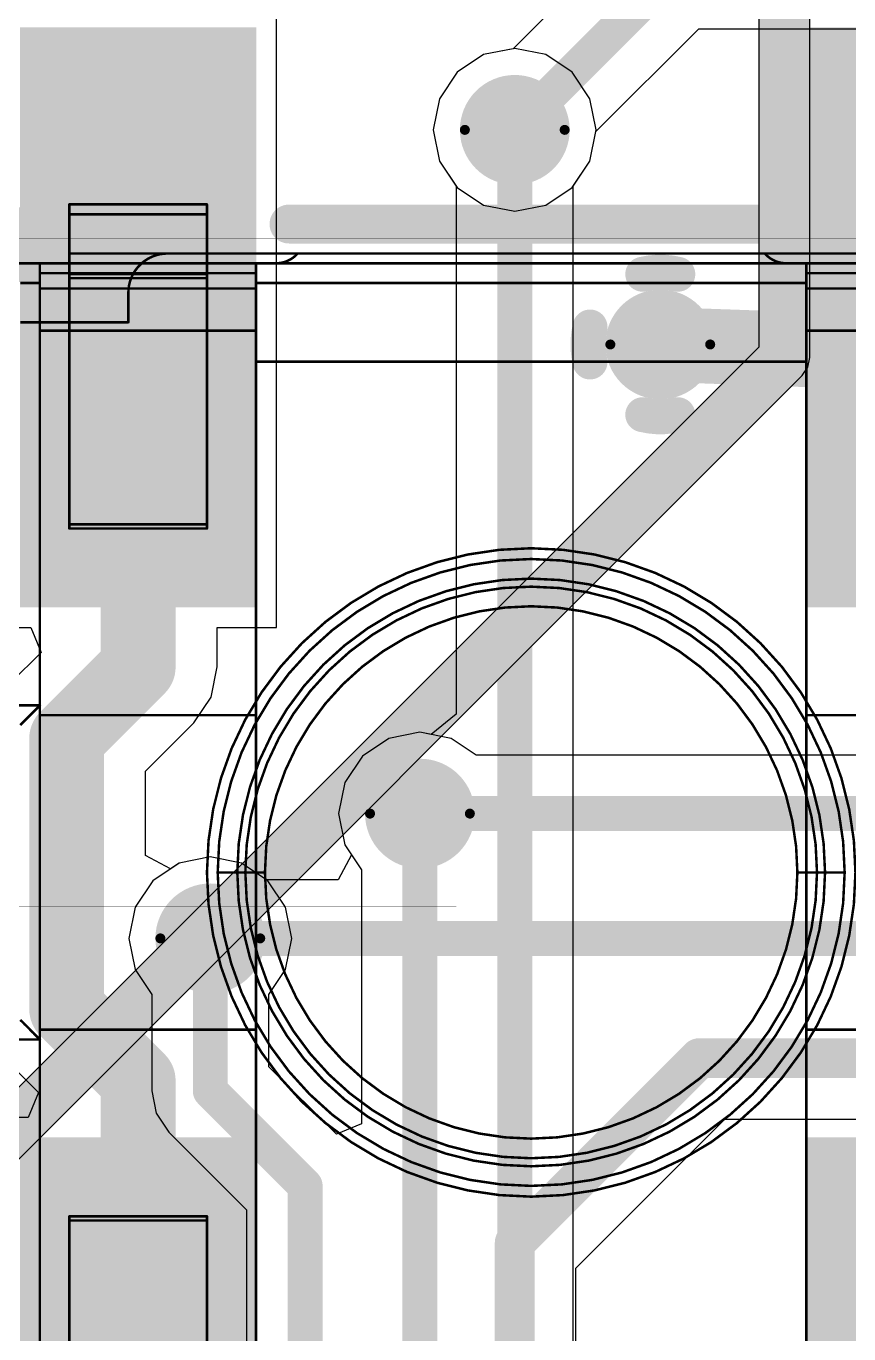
# Model space of a CAD drawing. Header units: millimetres. Extents: x 1.5 to 19.4, y 0 to 11.5.
# Drawn here: x 7.5135 to 7.6783, y 7.7647 to 8.0268 of the extents above; entities that cross this region are included whole.
import ezdxf

# ---------------------------------------------------------------- set-up
doc = ezdxf.new("R2010")
doc.units = ezdxf.units.MM
doc.header["$MEASUREMENT"] = 0
for name, color, linetype in [('BottomLayer', 5, 'Continuous'), ('DrillDrawing', 1, 'Continuous'), ('InternalPlane1', 76, 'Continuous'), ('InternalPlane2', 16, 'Continuous'), ('KeepOutLayer', 6, 'Continuous'), ('Mechanical2', 216, 'Continuous'), ('Mechanical3', 76, 'Continuous'), ('Mechanical4', 56, 'Continuous'), ('Mechanical5', 56, 'Continuous'), ('MultiLayer', 9, 'Continuous'), ('TopLayer', 1, 'Continuous'), ('TopOverlay', 2, 'Continuous'), ('TopPaste', 8, 'Continuous'), ('TopSolder', 216, 'Continuous'), ('ViaHoleLayer', 16, 'Continuous')]:
    doc.layers.add(name, color=color, linetype=linetype)

# ---------------------------------------------------------------- blocks, each defined once
blk = doc.blocks.new('SW_ALPS_SKRAALE010_39')
at = {"layer": 'TopLayer'}
for points in [[(-0.16535, 0.05906), (-0.05709, 0.05906), (-0.16535, 0.09843), (-0.05709, 0.09843)], [(0.05709, 0.05906), (0.16535, 0.05906), (0.05709, 0.09843), (0.16535, 0.09843)], [(-0.16535, -0.09843), (-0.05709, -0.09843), (-0.16535, -0.05906), (-0.05709, -0.05906)], [(0.05709, -0.09843), (0.16535, -0.09843), (0.05709, -0.05906), (0.16535, -0.05906)]]:
    blk.add_solid(points, dxfattribs=at)
at = {"layer": 'TopOverlay', "const_width": 0.0078}
blk.add_lwpolyline([(0.12992, 0.04852), (0.12992, -0.04852)], dxfattribs=at)
at = {"layer": 'TopOverlay', "const_width": 0.0039}
for points in [[(0.12797, 0.04852, 1), (0.13187, 0.04852, 1)], [(0.12797, -0.04852, 1), (0.13187, -0.04852, 1)]]:
    blk.add_lwpolyline(points, format="xyb", close=True, dxfattribs=at)
at = {"layer": 'TopPaste'}
for points in [[(-0.16142, 0.06299), (-0.06102, 0.06299), (-0.16142, 0.09449), (-0.06102, 0.09449)], [(0.06102, 0.06299), (0.16142, 0.06299), (0.06102, 0.09449), (0.16142, 0.09449)], [(-0.16142, -0.09449), (-0.06102, -0.09449), (-0.16142, -0.06299), (-0.06102, -0.06299)], [(0.06102, -0.09449), (0.16142, -0.09449), (0.06102, -0.06299), (0.16142, -0.06299)]]:
    blk.add_solid(points, dxfattribs=at)
at = {"layer": 'TopSolder'}
for points in [[(-0.16935, 0.05506), (-0.05309, 0.05506), (-0.16935, 0.10243), (-0.05309, 0.10243)], [(0.05309, 0.05506), (0.16935, 0.05506), (0.05309, 0.10243), (0.16935, 0.10243)], [(-0.16935, -0.10243), (-0.05309, -0.10243), (-0.16935, -0.05506), (-0.05309, -0.05506)], [(0.05309, -0.10243), (0.16935, -0.10243), (0.05309, -0.05506), (0.16935, -0.05506)]]:
    blk.add_solid(points, dxfattribs=at)

msp = doc.modelspace()

# ---------------------------------------------------------------- linework, layer by layer
at = {"layer": 'BottomLayer'}
for p, q in [((7.60517, 8.02105), (7.59988, 8.01751)), ((7.61142, 8.02229), (7.60517, 8.02105)), ((7.61766, 8.02105), (7.61142, 8.02229)), ((7.62295, 8.01751), (7.61766, 8.02105)), ((7.59988, 8.01751), (7.59635, 8.01222)), ((7.62649, 8.01222), (7.62295, 8.01751)), ((7.59635, 8.01222), (7.5951, 8.00598)), ((7.62773, 8.00598), (7.62649, 8.01222)), ((7.5951, 8.00598), (7.59635, 7.99973)), ((7.62649, 7.99973), (7.62773, 8.00598)), ((7.59635, 7.99973), (7.59969, 7.99473)), ((7.62314, 7.99473), (7.62649, 7.99973)), ((7.59969, 7.99473), (7.59969, 7.88891)), ((7.62314, 7.63123), (7.62314, 7.99473)), ((7.59969, 7.88891), (7.59469, 7.88484)), ((7.59242, 7.88529), (7.58617, 7.88405)), ((7.59469, 7.88484), (7.59242, 7.88529)), ((7.58617, 7.88405), (7.58088, 7.88051)), ((7.58088, 7.88051), (7.57735, 7.87522)), ((7.57735, 7.87522), (7.5761, 7.86898)), ((7.5761, 7.86898), (7.57735, 7.86273)), ((7.57735, 7.86273), (7.58069, 7.85773)), ((7.54417, 7.85905), (7.53888, 7.85551)), ((7.55042, 7.86029), (7.54417, 7.85905)), ((7.55666, 7.85905), (7.55042, 7.86029)), ((7.56195, 7.85551), (7.55666, 7.85905)), ((7.53888, 7.85551), (7.53535, 7.85022)), ((7.56549, 7.85022), (7.56195, 7.85551)), ((7.58069, 7.85773), (7.58069, 7.80679)), ((7.53535, 7.85022), (7.5341, 7.84398)), ((7.56673, 7.84398), (7.56549, 7.85022)), ((7.5341, 7.84398), (7.53535, 7.83773)), ((7.56549, 7.83773), (7.56673, 7.84398)), ((7.53535, 7.83773), (7.53869, 7.83273)), ((7.56214, 7.83273), (7.56549, 7.83773)), ((7.53869, 7.83273), (7.53869, 7.81341)), ((7.56214, 7.81827), (7.56214, 7.83273)), ((7.57569, 7.80472), (7.56214, 7.81827)), ((7.53869, 7.81341), (7.53958, 7.80893)), ((7.53958, 7.80893), (7.54213, 7.80512)), ((7.58069, 7.80679), (7.57569, 7.80472)), ((7.54213, 7.80512), (7.55769, 7.78956)), ((7.55769, 7.78956), (7.55769, 7.67472))]:
    msp.add_line(p, q, dxfattribs=at)
for points, const_width in [([(7.60742, 8.00598, 1), (7.61542, 8.00598, 1)], 0.008), ([(7.60967, 8.00598, 1), (7.61317, 8.00598, 1)], 0.0035), ([(7.63657, 7.96298, 1), (7.64457, 7.96298, 1)], 0.008), ([(7.58842, 7.86898, 1), (7.59642, 7.86898, 1)], 0.008), ([(7.59067, 7.86898, 1), (7.59417, 7.86898, 1)], 0.0035), ([(7.54642, 7.84398, 1), (7.55442, 7.84398, 1)], 0.008), ([(7.54867, 7.84398, 1), (7.55217, 7.84398, 1)], 0.0035), ([(7.54867, 7.81341, 1), (7.55217, 7.81341, 1)], 0.0035), ([(7.54867, 7.81341, 1), (7.55217, 7.81341, 1)], 0.0035), ([(7.56767, 7.79441, 1), (7.57117, 7.79441, 1)], 0.0035), ([(7.56767, 7.79441, 1), (7.57117, 7.79441, 1)], 0.0035)]:
    msp.add_lwpolyline(points, format="xyb", close=True, dxfattribs=dict(at, const_width=const_width))
at = {"layer": 'BottomLayer', "const_width": 0.007}
for points in [[(7.61142, 7.61998), (7.61142, 8.00598)], [(7.59242, 7.59098), (7.59242, 7.86898)], [(7.55042, 7.81341), (7.55042, 7.84398)], [(7.55042, 7.81341), (7.56942, 7.79441)], [(7.56942, 7.66347), (7.56942, 7.79441)]]:
    msp.add_lwpolyline(points, dxfattribs=at)
at = {"layer": 'DrillDrawing'}
for points, const_width in [([(7.62142, 8.00598, 1), (7.60142, 8.00598, 1)], 0.002), ([(7.60092, 8.00598, 1), (7.60192, 8.00598, 1)], 0.001), ([(7.62092, 8.00598, 1), (7.62192, 8.00598, 1)], 0.001), ([(7.65057, 7.96298, 1), (7.63057, 7.96298, 1)], 0.002), ([(7.63007, 7.96298, 1), (7.63107, 7.96298, 1)], 0.001), ([(7.65007, 7.96298, 1), (7.65107, 7.96298, 1)], 0.001), ([(7.60242, 7.86898, 1), (7.58242, 7.86898, 1)], 0.002), ([(7.58192, 7.86898, 1), (7.58292, 7.86898, 1)], 0.001), ([(7.60192, 7.86898, 1), (7.60292, 7.86898, 1)], 0.001), ([(7.56042, 7.84398, 1), (7.54042, 7.84398, 1)], 0.002), ([(7.53992, 7.84398, 1), (7.54092, 7.84398, 1)], 0.001), ([(7.55992, 7.84398, 1), (7.56092, 7.84398, 1)], 0.001)]:
    msp.add_lwpolyline(points, format="xyb", close=True, dxfattribs=dict(at, const_width=const_width))
at = {"layer": 'InternalPlane1'}
for points, const_width in [([(7.60592, 8.00598, 1), (7.61692, 8.00598, 1)], 0.011), ([(7.63531, 7.97705, 1), (7.63881, 7.97705, 1)], 0.0035), ([(7.64233, 7.97705, 1), (7.64583, 7.97705, 1)], 0.0035), ([(7.62475, 7.96648, 1), (7.62825, 7.96648, 1)], 0.0035), ([(7.65289, 7.96648, 1), (7.65639, 7.96648, 1)], 0.0035), ([(7.62475, 7.95947, 1), (7.62825, 7.95947, 1)], 0.0035), ([(7.65289, 7.95947, 1), (7.65639, 7.95947, 1)], 0.0035), ([(7.63531, 7.94891, 1), (7.63881, 7.94891, 1)], 0.0035), ([(7.64233, 7.94891, 1), (7.64583, 7.94891, 1)], 0.0035), ([(7.58692, 7.86898, 1), (7.59792, 7.86898, 1)], 0.011), ([(7.54492, 7.84398, 1), (7.55592, 7.84398, 1)], 0.011)]:
    msp.add_lwpolyline(points, format="xyb", close=True, dxfattribs=dict(at, const_width=const_width))
at = {"layer": 'InternalPlane1', "const_width": 0.007}
for points in [[(7.63706, 7.97705, -0.122785), (7.64408, 7.97705)], [(7.6265, 7.95947, -0.122785), (7.6265, 7.96648)], [(7.65464, 7.96648, -0.122785), (7.65464, 7.95947)], [(7.64408, 7.94891, -0.122785), (7.63706, 7.94891)]]:
    msp.add_lwpolyline(points, format="xyb", dxfattribs=at)
at = {"layer": 'InternalPlane2'}
for p, q in [((7.67052, 7.96035), (7.67052, 8.57163)), ((7.66032, 8.56951), (7.66032, 7.96246)), ((7.66032, 7.96246), (7.48044, 7.78258)), ((7.67013, 7.9584), (7.67052, 7.96035)), ((7.66902, 7.95674), (7.67013, 7.9584)), ((7.48592, 7.77364), (7.66902, 7.95674))]:
    msp.add_line(p, q, dxfattribs=at)
at = {"layer": 'InternalPlane2', "const_width": 0.01}
for points in [[(7.66542, 7.96035), (7.66542, 8.57163)], [(7.45972, 7.75464), (7.66542, 7.96035)]]:
    msp.add_lwpolyline(points, dxfattribs=at)
at = {"layer": 'InternalPlane2'}
for points, const_width in [([(7.60592, 8.00598, 1), (7.61692, 8.00598, 1)], 0.011), ([(7.63507, 7.96298, 1), (7.64607, 7.96298, 1)], 0.011), ([(7.66292, 7.96035, 1), (7.66792, 7.96035, 1)], 0.005), ([(7.66292, 7.96035, 1), (7.66792, 7.96035, 1)], 0.005), ([(7.58692, 7.86898, 1), (7.59792, 7.86898, 1)], 0.011), ([(7.54492, 7.84398, 1), (7.55592, 7.84398, 1)], 0.011)]:
    msp.add_lwpolyline(points, format="xyb", close=True, dxfattribs=dict(at, const_width=const_width))
at = {"layer": 'KeepOutLayer', "const_width": 0.005}
msp.add_lwpolyline([(7.53081, 7.53534, 1), (6.63317, 7.53534, 1)], format="xyb", close=True, dxfattribs=at)
at = {"layer": 'Mechanical2', "const_width": 0.00197}
for points in [[(6.59162, 7.71659, -2.449692), (6.86376, 7.07634)], [(8.60783, 7.35412, -2.449692), (8.33569, 7.99437)]]:
    msp.add_lwpolyline(points, format="xyb", dxfattribs=at)
at = {"layer": 'Mechanical3', "const_width": 0.0000512}
for points in [[(7.47766, 7.98416), (7.72176, 7.98416)], [(7.47766, 7.8503), (7.59971, 7.8503)], [(7.59971, 7.71644), (7.59971, 7.8503)]]:
    msp.add_lwpolyline(points, dxfattribs=at)
at = {"layer": 'Mechanical3', "const_width": 0.0000256}
msp.add_lwpolyline([(7.5997, 7.8503, 1), (7.59972, 7.8503, 1)], format="xyb", close=True, dxfattribs=at)
msp.add_lwpolyline([(7.5997, 7.8503, 1), (7.59972, 7.8503, 1)], format="xyb", close=True, dxfattribs=at)
at = {"layer": 'Mechanical4', "const_width": 0.005}
msp.add_lwpolyline([(7.53081, 7.53534, 1), (6.63317, 7.53534, 1)], format="xyb", close=True, dxfattribs=at)
at = {"layer": 'Mechanical5', "const_width": 0.0005}
for points in [[(7.52219, 7.99105), (7.54975, 7.99105)], [(7.52219, 7.92609), (7.52219, 7.99105)], [(7.52219, 7.99101), (7.54975, 7.99101)], [(7.52219, 7.98904), (7.54975, 7.98904)], [(7.54975, 7.92609), (7.54975, 7.99105)], [(7.52219, 7.98121), (7.54187, 7.98121)], [(7.52219, 7.9812), (7.54975, 7.9812)], [(7.54187, 7.98121), (7.68754, 7.98121)], [(7.51037, 7.97924), (7.71904, 7.97924)], [(7.51628, 7.73514), (7.51628, 7.97924)], [(7.55959, 7.73514), (7.55959, 7.97924)], [(7.66982, 7.73514), (7.66982, 7.97924)], [(7.51628, 7.97727), (7.55959, 7.97727)], [(7.52219, 7.9771), (7.54975, 7.9771)], [(7.52219, 7.97625), (7.54975, 7.97625)], [(7.66982, 7.97727), (7.71313, 7.97727)], [(7.51234, 7.9753), (7.51628, 7.9753)], [(7.51628, 7.97418), (7.55959, 7.97418)], [(7.534, 7.96743), (7.534, 7.97333)], [(7.55959, 7.9753), (7.66982, 7.9753)], [(7.66982, 7.97418), (7.71313, 7.97418)], [(7.51234, 7.96743), (7.534, 7.96743)], [(7.51628, 7.96574), (7.55959, 7.96574)], [(7.66982, 7.96574), (7.71313, 7.96574)], [(7.55959, 7.95955), (7.66982, 7.95955)], [(7.52219, 7.92695), (7.54975, 7.92695)], [(7.52219, 7.92609), (7.54975, 7.92609)], [(7.50447, 7.89066), (7.51628, 7.89066)], [(7.5147, 7.88908), (7.5155, 7.88987)], [(7.51392, 7.88829), (7.5147, 7.88908)], [(7.51392, 7.88829), (7.51471, 7.88908)], [(7.51628, 7.88869), (7.55959, 7.88869)], [(7.66982, 7.88869), (7.71313, 7.88869)], [(7.5519, 7.85719), (7.56137, 7.85719)], [(7.66804, 7.85719), (7.67751, 7.85719)], [(7.50447, 7.82373), (7.51628, 7.82373)], [(7.51392, 7.82609), (7.5147, 7.8253)], [(7.51392, 7.82609), (7.51471, 7.8253)], [(7.51471, 7.8253), (7.51549, 7.82451)], [(7.51628, 7.8257), (7.55959, 7.8257)], [(7.66982, 7.8257), (7.71313, 7.8257)], [(7.52219, 7.72333), (7.52219, 7.78829)], [(7.52219, 7.78829), (7.54975, 7.78829)], [(7.52219, 7.78744), (7.54975, 7.78744)], [(7.54975, 7.72333), (7.54975, 7.78829)]]:
    msp.add_lwpolyline(points, dxfattribs=at)
at = {"layer": 'Mechanical5'}
for points, const_width in [([(7.52206, 7.99105, 1), (7.52231, 7.99105, 1)], 0.00025), ([(7.52206, 7.99105, 1), (7.52231, 7.99105, 1)], 0.00025), ([(7.52206, 7.99101, 1), (7.52231, 7.99101, 1)], 0.00025), ([(7.52206, 7.98904, 1), (7.52231, 7.98904, 1)], 0.00025), ([(7.54962, 7.99105, 1), (7.54987, 7.99105, 1)], 0.00025), ([(7.54962, 7.99105, 1), (7.54987, 7.99105, 1)], 0.00025), ([(7.54962, 7.99101, 1), (7.54987, 7.99101, 1)], 0.00025), ([(7.54962, 7.98904, 1), (7.54987, 7.98904, 1)], 0.00025), ([(7.52206, 7.98121, 1), (7.52231, 7.98121, 1)], 0.00025), ([(7.52206, 7.9812, 1), (7.52231, 7.9812, 1)], 0.00025), ([(7.54175, 7.98121, 1), (7.542, 7.98121, 1)], 0.00025), ([(7.54175, 7.98121, 1), (7.542, 7.98121, 1)], 0.00025), ([(7.54175, 7.98121, 1), (7.542, 7.98121, 1)], 0.00025), ([(7.54175, 7.98121, 1), (7.542, 7.98121, 1)], 0.00025), ([(7.54962, 7.9812, 1), (7.54987, 7.9812, 1)], 0.00025), ([(7.5678, 7.98121, 1), (7.56805, 7.98121, 1)], 0.00025), ([(7.5678, 7.98121, 1), (7.56805, 7.98121, 1)], 0.00025), ([(7.66136, 7.98121, 1), (7.66161, 7.98121, 1)], 0.00025), ([(7.66136, 7.98121, 1), (7.66161, 7.98121, 1)], 0.00025), ([(7.51616, 7.97924, 1), (7.51641, 7.97924, 1)], 0.00025), ([(7.53654, 7.97924, 1), (7.53679, 7.97924, 1)], 0.00025), ([(7.53654, 7.97924, 1), (7.53679, 7.97924, 1)], 0.00025), ([(7.55946, 7.97924, 1), (7.55971, 7.97924, 1)], 0.00025), ([(7.5634, 7.97924, 1), (7.56365, 7.97924, 1)], 0.00025), ([(7.5634, 7.97924, 1), (7.56365, 7.97924, 1)], 0.00025), ([(7.66576, 7.97924, 1), (7.66601, 7.97924, 1)], 0.00025), ([(7.66576, 7.97924, 1), (7.66601, 7.97924, 1)], 0.00025), ([(7.6697, 7.97924, 1), (7.66995, 7.97924, 1)], 0.00025), ([(7.51616, 7.97727, 1), (7.51641, 7.97727, 1)], 0.00025), ([(7.52206, 7.9771, 1), (7.52231, 7.9771, 1)], 0.00025), ([(7.52206, 7.97625, 1), (7.52231, 7.97625, 1)], 0.00025), ([(7.54962, 7.9771, 1), (7.54987, 7.9771, 1)], 0.00025), ([(7.54962, 7.97625, 1), (7.54987, 7.97625, 1)], 0.00025), ([(7.55946, 7.97727, 1), (7.55971, 7.97727, 1)], 0.00025), ([(7.6697, 7.97727, 1), (7.66995, 7.97727, 1)], 0.00025), ([(7.51616, 7.9753, 1), (7.51641, 7.9753, 1)], 0.00025), ([(7.51616, 7.97418, 1), (7.51641, 7.97418, 1)], 0.00025), ([(7.53387, 7.97333, 1), (7.53412, 7.97333, 1)], 0.00025), ([(7.53387, 7.97333, 1), (7.53412, 7.97333, 1)], 0.00025), ([(7.53387, 7.97333, 1), (7.53412, 7.97333, 1)], 0.00025), ([(7.55946, 7.9753, 1), (7.55971, 7.9753, 1)], 0.00025), ([(7.55946, 7.97418, 1), (7.55971, 7.97418, 1)], 0.00025), ([(7.6697, 7.9753, 1), (7.66995, 7.9753, 1)], 0.00025), ([(7.6697, 7.97418, 1), (7.66995, 7.97418, 1)], 0.00025), ([(7.51616, 7.96574, 1), (7.51641, 7.96574, 1)], 0.00025), ([(7.53387, 7.96743, 1), (7.53412, 7.96743, 1)], 0.00025), ([(7.53387, 7.96743, 1), (7.53412, 7.96743, 1)], 0.00025), ([(7.55946, 7.96574, 1), (7.55971, 7.96574, 1)], 0.00025), ([(7.6697, 7.96574, 1), (7.66995, 7.96574, 1)], 0.00025), ([(7.55946, 7.95955, 1), (7.55971, 7.95955, 1)], 0.00025), ([(7.6697, 7.95955, 1), (7.66995, 7.95955, 1)], 0.00025), ([(7.52206, 7.92695, 1), (7.52231, 7.92695, 1)], 0.00025), ([(7.52206, 7.92609, 1), (7.52231, 7.92609, 1)], 0.00025), ([(7.52206, 7.92609, 1), (7.52231, 7.92609, 1)], 0.00025), ([(7.54962, 7.92695, 1), (7.54987, 7.92695, 1)], 0.00025), ([(7.54962, 7.92609, 1), (7.54987, 7.92609, 1)], 0.00025), ([(7.54962, 7.92609, 1), (7.54987, 7.92609, 1)], 0.00025), ([(7.67967, 7.85719, 1), (7.54975, 7.85719, 1)], 0.0005), ([(7.67751, 7.85719, 1), (7.5519, 7.85719, 1)], 0.0005), ([(7.67358, 7.85719, 1), (7.55583, 7.85719, 1)], 0.0005), ([(7.67197, 7.85719, 1), (7.55744, 7.85719, 1)], 0.0005), ([(7.66804, 7.85719, 1), (7.56137, 7.85719, 1)], 0.0005), ([(7.51537, 7.88987, 1), (7.51562, 7.88987, 1)], 0.00025), ([(7.51537, 7.88987, 1), (7.51562, 7.88987, 1)], 0.00025), ([(7.51616, 7.89066, 1), (7.51641, 7.89066, 1)], 0.00025), ([(7.51616, 7.89066, 1), (7.51641, 7.89066, 1)], 0.00025), ([(7.51616, 7.89066, 1), (7.51641, 7.89066, 1)], 0.00025), ([(7.51379, 7.88829, 1), (7.51404, 7.88829, 1)], 0.00025), ([(7.51379, 7.88829, 1), (7.51404, 7.88829, 1)], 0.00025), ([(7.51379, 7.88829, 1), (7.51404, 7.88829, 1)], 0.00025), ([(7.51379, 7.88829, 1), (7.51404, 7.88829, 1)], 0.00025), ([(7.51458, 7.88908, 1), (7.51483, 7.88908, 1)], 0.00025), ([(7.51458, 7.88908, 1), (7.51483, 7.88908, 1)], 0.00025), ([(7.51458, 7.88908, 1), (7.51483, 7.88908, 1)], 0.00025), ([(7.51458, 7.88908, 1), (7.51483, 7.88908, 1)], 0.00025), ([(7.51616, 7.88869, 1), (7.51641, 7.88869, 1)], 0.00025), ([(7.55946, 7.88869, 1), (7.55971, 7.88869, 1)], 0.00025), ([(7.6697, 7.88869, 1), (7.66995, 7.88869, 1)], 0.00025), ([(7.54962, 7.85719, 1), (7.54987, 7.85719, 1)], 0.00025), ([(7.54962, 7.85719, 1), (7.54987, 7.85719, 1)], 0.00025), ([(7.54962, 7.85719, 1), (7.54987, 7.85719, 1)], 0.00025), ([(7.55177, 7.85719, 1), (7.55202, 7.85719, 1)], 0.00025), ([(7.55177, 7.85719, 1), (7.55202, 7.85719, 1)], 0.00025), ([(7.55177, 7.85719, 1), (7.55202, 7.85719, 1)], 0.00025), ([(7.55177, 7.85719, 1), (7.55202, 7.85719, 1)], 0.00025), ([(7.5557, 7.85719, 1), (7.55595, 7.85719, 1)], 0.00025), ([(7.55732, 7.85719, 1), (7.55757, 7.85719, 1)], 0.00025), ([(7.56125, 7.85719, 1), (7.5615, 7.85719, 1)], 0.00025), ([(7.56125, 7.85719, 1), (7.5615, 7.85719, 1)], 0.00025), ([(7.56125, 7.85719, 1), (7.5615, 7.85719, 1)], 0.00025), ([(7.56125, 7.85719, 1), (7.5615, 7.85719, 1)], 0.00025), ([(7.66791, 7.85719, 1), (7.66816, 7.85719, 1)], 0.00025), ([(7.66791, 7.85719, 1), (7.66816, 7.85719, 1)], 0.00025), ([(7.66791, 7.85719, 1), (7.66816, 7.85719, 1)], 0.00025), ([(7.66791, 7.85719, 1), (7.66816, 7.85719, 1)], 0.00025), ([(7.67185, 7.85719, 1), (7.6721, 7.85719, 1)], 0.00025), ([(7.67346, 7.85719, 1), (7.67371, 7.85719, 1)], 0.00025), ([(7.67739, 7.85719, 1), (7.67764, 7.85719, 1)], 0.00025), ([(7.67739, 7.85719, 1), (7.67764, 7.85719, 1)], 0.00025), ([(7.67739, 7.85719, 1), (7.67764, 7.85719, 1)], 0.00025), ([(7.67739, 7.85719, 1), (7.67764, 7.85719, 1)], 0.00025), ([(7.51379, 7.82609, 1), (7.51404, 7.82609, 1)], 0.00025), ([(7.51379, 7.82609, 1), (7.51404, 7.82609, 1)], 0.00025), ([(7.51379, 7.82609, 1), (7.51404, 7.82609, 1)], 0.00025), ([(7.51379, 7.82609, 1), (7.51404, 7.82609, 1)], 0.00025), ([(7.51458, 7.8253, 1), (7.51483, 7.8253, 1)], 0.00025), ([(7.51458, 7.8253, 1), (7.51483, 7.8253, 1)], 0.00025), ([(7.51458, 7.8253, 1), (7.51483, 7.8253, 1)], 0.00025), ([(7.51458, 7.8253, 1), (7.51483, 7.8253, 1)], 0.00025), ([(7.51537, 7.82451, 1), (7.51562, 7.82451, 1)], 0.00025), ([(7.51537, 7.82451, 1), (7.51562, 7.82451, 1)], 0.00025), ([(7.51616, 7.8257, 1), (7.51641, 7.8257, 1)], 0.00025), ([(7.51616, 7.82373, 1), (7.51641, 7.82373, 1)], 0.00025), ([(7.51616, 7.82373, 1), (7.51641, 7.82373, 1)], 0.00025), ([(7.51616, 7.82373, 1), (7.51641, 7.82373, 1)], 0.00025), ([(7.55946, 7.8257, 1), (7.55971, 7.8257, 1)], 0.00025), ([(7.6697, 7.8257, 1), (7.66995, 7.8257, 1)], 0.00025), ([(7.52206, 7.78829, 1), (7.52231, 7.78829, 1)], 0.00025), ([(7.52206, 7.78829, 1), (7.52231, 7.78829, 1)], 0.00025), ([(7.52206, 7.78744, 1), (7.52231, 7.78744, 1)], 0.00025), ([(7.54962, 7.78829, 1), (7.54987, 7.78829, 1)], 0.00025), ([(7.54962, 7.78829, 1), (7.54987, 7.78829, 1)], 0.00025), ([(7.54962, 7.78744, 1), (7.54987, 7.78744, 1)], 0.00025)]:
    msp.add_lwpolyline(points, format="xyb", close=True, dxfattribs=dict(at, const_width=const_width))
at = {"layer": 'Mechanical5', "const_width": 0.0005}
for points in [[(7.534, 7.97333, -0.414214), (7.54187, 7.98121)], [(7.53666, 7.97924, -0.18287), (7.54187, 7.98121)], [(7.56793, 7.98121, -0.21372), (7.56352, 7.97924)], [(7.56793, 7.98121, -0.213422), (7.56352, 7.97924)], [(7.66589, 7.97924, -0.21372), (7.66149, 7.98121)], [(7.66589, 7.97924, -0.213422), (7.66149, 7.98121)], [(7.534, 7.97333, -0.215555), (7.53666, 7.97924)], [(7.54975, 7.85719, -0.999975), (7.67967, 7.85719)], [(7.5519, 7.85719, -0.999975), (7.67751, 7.85719)], [(7.56137, 7.85719, -0.999975), (7.66804, 7.85719)], [(7.51471, 7.88908, -0.005558), (7.51628, 7.89066)], [(7.51628, 7.89066, -0.007162), (7.5155, 7.88987)], [(7.51234, 7.88672, -0.005484), (7.51392, 7.88829)], [(7.51314, 7.8875, -0.004865), (7.51392, 7.88829)], [(7.67967, 7.85719, -0.999975), (7.54975, 7.85719)], [(7.67751, 7.85719, -0.999975), (7.5519, 7.85719)], [(7.66804, 7.85719, -0.999975), (7.56137, 7.85719)], [(7.51234, 7.82766, -0.005484), (7.51392, 7.82609)], [(7.51313, 7.82687, -0.004865), (7.51392, 7.82609)], [(7.5147, 7.8253, -0.005558), (7.51628, 7.82373)], [(7.51628, 7.82373, -0.007162), (7.51549, 7.82451)]]:
    msp.add_lwpolyline(points, format="xyb", dxfattribs=at)
at = {"layer": 'MultiLayer', "const_width": 0.008}
for points in [[(7.60742, 8.00598, 1), (7.61542, 8.00598, 1)], [(7.63657, 7.96298, 1), (7.64457, 7.96298, 1)], [(7.58842, 7.86898, 1), (7.59642, 7.86898, 1)], [(7.54642, 7.84398, 1), (7.55442, 7.84398, 1)]]:
    msp.add_lwpolyline(points, format="xyb", close=True, dxfattribs=at)
at = {"layer": 'TopLayer'}
for p, q in [((7.63513, 8.04627), (7.61108, 8.02222)), ((7.56365, 7.90628), (7.56365, 8.03054)), ((7.62766, 8.00564), (7.64827, 8.02625)), ((7.64827, 8.02625), (7.83358, 8.02625)), ((7.60517, 8.02105), (7.59988, 8.01751)), ((7.61108, 8.02222), (7.60517, 8.02105)), ((7.59988, 8.01751), (7.59635, 8.01222)), ((7.59635, 8.01222), (7.5951, 8.00598)), ((7.5951, 8.00598), (7.59635, 7.99973)), ((7.62649, 7.99973), (7.62766, 8.00564)), ((7.59635, 7.99973), (7.59988, 7.99444)), ((7.62295, 7.99444), (7.62649, 7.99973)), ((7.59988, 7.99444), (7.60517, 7.9909)), ((7.61766, 7.9909), (7.62295, 7.99444)), ((7.60517, 7.9909), (7.61142, 7.98966)), ((7.61142, 7.98966), (7.61766, 7.9909)), ((7.50828, 7.90628), (7.51446, 7.90628)), ((7.51446, 7.90628), (7.51653, 7.90128)), ((7.55177, 7.89836), (7.55177, 7.90628)), ((7.55177, 7.90628), (7.56365, 7.90628)), ((7.51653, 7.90128), (7.51048, 7.89522)), ((7.55057, 7.89232), (7.55177, 7.89836)), ((7.54714, 7.88719), (7.55057, 7.89232)), ((7.53746, 7.8775), (7.54714, 7.88719)), ((7.59242, 7.88529), (7.58617, 7.88405)), ((7.59866, 7.88405), (7.59242, 7.88529)), ((7.58617, 7.88405), (7.58088, 7.88051)), ((7.60367, 7.8807), (7.59866, 7.88405)), ((7.58088, 7.88051), (7.57735, 7.87522)), ((7.70856, 7.8807), (7.60367, 7.8807)), ((7.53746, 7.86057), (7.53746, 7.8775)), ((7.57735, 7.87522), (7.5761, 7.86898)), ((7.5761, 7.86898), (7.57735, 7.86273)), ((7.54246, 7.8579), (7.53746, 7.86057)), ((7.5787, 7.8607), (7.57603, 7.8557)), ((7.57735, 7.86273), (7.5787, 7.8607)), ((7.54417, 7.85905), (7.54246, 7.8579)), ((7.55042, 7.86029), (7.54417, 7.85905)), ((7.55666, 7.85905), (7.55042, 7.86029)), ((7.56167, 7.8557), (7.55666, 7.85905)), ((7.57603, 7.8557), (7.56167, 7.8557)), ((7.51048, 7.81861), (7.51599, 7.8131)), ((7.51599, 7.8131), (7.51392, 7.8081)), ((7.51392, 7.8081), (7.50828, 7.8081)), ((7.62365, 7.77791), (7.65349, 7.80774)), ((7.65349, 7.80774), (7.71342, 7.80774)), ((7.62365, 7.69904), (7.62365, 7.77791))]:
    msp.add_line(p, q, dxfattribs=at)
for points, const_width in [([(7.61142, 8.00598), (7.64342, 8.03798)], 0.007), ([(7.48142, 7.98298), (7.52378, 7.98298)], 0.015), ([(7.52378, 7.98298), (7.53597, 7.97079)], 0.015), ([(7.53597, 7.96841), (7.53597, 7.97079)], 0.015), ([(7.53597, 7.89836), (7.53597, 7.96841)], 0.015), ([(7.64057, 7.96298), (7.67913, 7.96161)], 0.015), ([(7.52165, 7.88405), (7.53597, 7.89836)], 0.015), ([(7.52165, 7.82979), (7.52165, 7.88405)], 0.015), ([(7.59242, 7.86898), (7.71342, 7.86898)], 0.007), ([(7.55042, 7.84398), (7.69342, 7.84398)], 0.007), ([(7.52165, 7.82979), (7.53597, 7.81547)], 0.015), ([(7.61142, 7.78298), (7.64842, 7.81998)], 0.008), ([(7.64842, 7.81998), (7.71342, 7.81998)], 0.008), ([(7.53597, 7.74597), (7.53597, 7.81547)], 0.015), ([(7.61142, 7.69398), (7.61142, 7.78298)], 0.008)]:
    msp.add_lwpolyline(points, dxfattribs=dict(at, const_width=const_width))
for points, const_width in [([(7.60742, 8.00598, 1), (7.61542, 8.00598, 1)], 0.008), ([(7.60967, 8.00598, 1), (7.61317, 8.00598, 1)], 0.0035), ([(7.52003, 7.98298, 1), (7.52753, 7.98298, 1)], 0.0075), ([(7.52003, 7.98298, 1), (7.52753, 7.98298, 1)], 0.0075), ([(7.53222, 7.97079, 1), (7.53972, 7.97079, 1)], 0.0075), ([(7.53222, 7.97079, 1), (7.53972, 7.97079, 1)], 0.0075), ([(7.53222, 7.96841, 1), (7.53972, 7.96841, 1)], 0.0075), ([(7.53222, 7.96841, 1), (7.53972, 7.96841, 1)], 0.0075), ([(7.63657, 7.96298, 1), (7.64457, 7.96298, 1)], 0.008), ([(7.63682, 7.96298, 1), (7.64432, 7.96298, 1)], 0.0075), ([(7.67538, 7.96161, 1), (7.68288, 7.96161, 1)], 0.0075), ([(7.53222, 7.89836, 1), (7.53972, 7.89836, 1)], 0.0075), ([(7.53222, 7.89836, 1), (7.53972, 7.89836, 1)], 0.0075), ([(7.5179, 7.88405, 1), (7.5254, 7.88405, 1)], 0.0075), ([(7.5179, 7.88405, 1), (7.5254, 7.88405, 1)], 0.0075), ([(7.58842, 7.86898, 1), (7.59642, 7.86898, 1)], 0.008), ([(7.59067, 7.86898, 1), (7.59417, 7.86898, 1)], 0.0035), ([(7.54642, 7.84398, 1), (7.55442, 7.84398, 1)], 0.008), ([(7.54867, 7.84398, 1), (7.55217, 7.84398, 1)], 0.0035), ([(7.5179, 7.82979, 1), (7.5254, 7.82979, 1)], 0.0075), ([(7.5179, 7.82979, 1), (7.5254, 7.82979, 1)], 0.0075), ([(7.64642, 7.81998, 1), (7.65042, 7.81998, 1)], 0.004), ([(7.64642, 7.81998, 1), (7.65042, 7.81998, 1)], 0.004), ([(7.53222, 7.81547, 1), (7.53972, 7.81547, 1)], 0.0075), ([(7.53222, 7.81547, 1), (7.53972, 7.81547, 1)], 0.0075), ([(7.60942, 7.78298, 1), (7.61342, 7.78298, 1)], 0.004), ([(7.60942, 7.78298, 1), (7.61342, 7.78298, 1)], 0.004)]:
    msp.add_lwpolyline(points, format="xyb", close=True, dxfattribs=dict(at, const_width=const_width))
at = {"layer": 'ViaHoleLayer', "const_width": 0.004}
for points in [[(7.60942, 8.00598, 1), (7.61342, 8.00598, 1)], [(7.63857, 7.96298, 1), (7.64257, 7.96298, 1)], [(7.59042, 7.86898, 1), (7.59442, 7.86898, 1)], [(7.54842, 7.84398, 1), (7.55242, 7.84398, 1)]]:
    msp.add_lwpolyline(points, format="xyb", close=True, dxfattribs=at)

# ---------------------------------------------------------------- block references
at = {"rotation": 90}
msp.add_blockref('SW_ALPS_SKRAALE010_39', (7.61471, 7.85719), dxfattribs=at)

doc.saveas('drawing.dxf')
